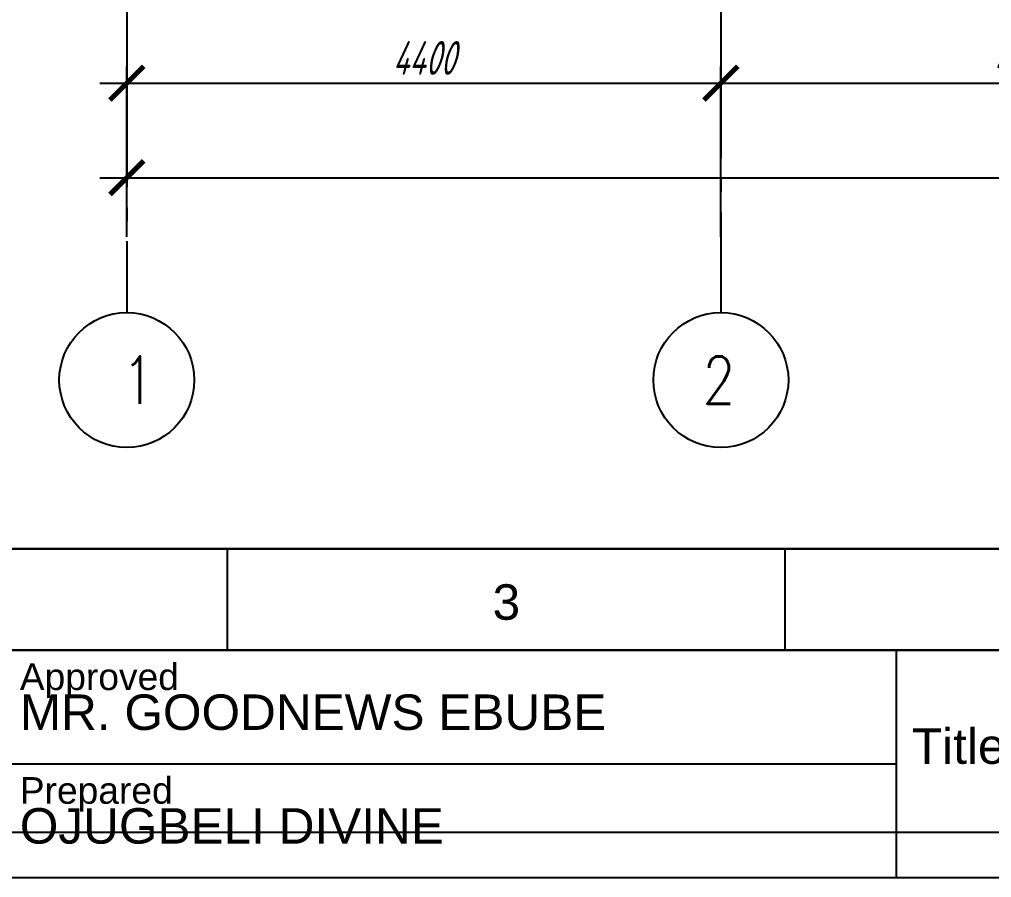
# Model space of a CAD drawing. Header units: inches. Extents: x -21163 to 11874, y -14995 to 6550.
# Drawn here: x -14446 to -7246, y -14995 to -8635 of the extents above; entities that cross this region are included whole.
import ezdxf
from ezdxf.enums import TextEntityAlignment as Align

# ---------------------------------------------------------------- set-up
doc = ezdxf.new("R2010")
doc.units = ezdxf.units.IN
doc.header["$MEASUREMENT"] = 0
doc.linetypes.add('CONTI', pattern=[0])
doc.linetypes.add('GOST2.303 5', pattern=[24, 20, -1.5, 1, -1.5])
doc.layers.get('0').update_dxf_attribs({"color": 8})
for name, color, linetype in [('axis_dim', 8, 'CONTI'), ('BORDER', 7, 'Continuous'), ('GRID_REF', 7, 'Continuous'), ('TITLE_BLOCK', 7, 'Continuous')]:
    doc.layers.add(name, color=color, linetype=linetype)
doc.styles.add('GOST 2.304', font='CS_Gost2304.shx', dxfattribs={"width": 0.8, "oblique": 15})
doc.styles.get("Standard").update_dxf_attribs({"font": 'arial.ttf'})
doc.dimstyles.new('СПДС', dxfattribs={"dimscale": 100, "dimtxt": 2.5, "dimasz": 2.5, "dimexe": 1.25, "dimexo": 0.625, "dimtad": 1, "dimdec": 0, "dimtxsty": 'GOST 2.304', "dimblk": 'ARCHTICK', "dimblk1": 'ARCHTICK', "dimblk2": 'ARCHTICK', "dimcen": 2.5, "dimdle": 2, "dimazin": 2, "dimtfac": 0.75, "dimtmove": 1, "dimatfit": 3, "dimarcsym": 1})

# ---------------------------------------------------------------- blocks, each defined once
blk = doc.blocks.new('_ArchTick')
at = {"color": 0, "linetype": 'ByBlock', "const_width": 0.15}
blk.add_lwpolyline([(-0.5, -0.5), (0.5, 0.5)], dxfattribs=at)
blk = doc.blocks.new('*D43')
at = {"layer": 'axis_dim', "color": 0, "linetype": 'Continuous', "lineweight": -2, "ltscale": 100, "transparency": 16777216}
for p, q in [((-13650.6, -10245.4), (-13650.6, -9682.9)), ((6649.8, -10072.3), (6649.8, -9682.9)), ((-13850.6, -9807.9), (6849.8, -9807.9))]:
    blk.add_line(p, q, dxfattribs=at)
at = {"layer": 'Defpoints', "color": 0, "linetype": 'Continuous', "ltscale": 100, "transparency": 16777216}
for p in [(6649.8, -9807.9), (6649.8, -10134.8), (-13650.6, -10307.9)]:
    blk.add_point(p, dxfattribs=at)
at = {"layer": 'axis_dim', "color": 0, "linetype": 'Continuous', "lineweight": -2, "ltscale": 100, "transparency": 16777216, "xscale": 250, "yscale": 250, "zscale": 250, "rotation": 180}
blk.add_blockref('_ArchTick', (-13650.6, -9807.9), dxfattribs=at)
at = {"layer": 'axis_dim', "color": 0, "linetype": 'Continuous', "lineweight": -2, "ltscale": 100, "transparency": 16777216, "xscale": 250, "yscale": 250, "zscale": 250}
blk.add_blockref('_ArchTick', (6649.8, -9807.9), dxfattribs=at)
at = {"layer": 'axis_dim', "color": 0, "linetype": 'Continuous', "lineweight": -3, "ltscale": 100, "transparency": 16777216, "insert": (-3500.4, -9620.4), "char_height": 250, "attachment_point": 5, "style": 'GOST 2.304'}
blk.add_mtext('\\A1;20300', dxfattribs=at)
blk = doc.blocks.new('*D44')
at = {"layer": 'axis_dim', "color": 0, "linetype": 'Continuous', "lineweight": -2, "ltscale": 100, "transparency": 16777216}
for p, q in [((-13650.6, -10245.4), (-13650.6, -8982.9)), ((-9250.6, -10245.4), (-9250.6, -8982.9)), ((-13850.6, -9107.9), (-9050.6, -9107.9))]:
    blk.add_line(p, q, dxfattribs=at)
at = {"layer": 'Defpoints', "color": 0, "linetype": 'Continuous', "ltscale": 100, "transparency": 16777216}
for p in [(-9250.6, -9107.9), (-13650.6, -10307.9), (-9250.6, -10307.9)]:
    blk.add_point(p, dxfattribs=at)
at = {"layer": 'axis_dim', "color": 0, "linetype": 'Continuous', "lineweight": -2, "ltscale": 100, "transparency": 16777216, "xscale": 250, "yscale": 250, "zscale": 250, "rotation": 180}
blk.add_blockref('_ArchTick', (-13650.6, -9107.9), dxfattribs=at)
at = {"layer": 'axis_dim', "color": 0, "linetype": 'Continuous', "lineweight": -2, "ltscale": 100, "transparency": 16777216, "xscale": 250, "yscale": 250, "zscale": 250}
blk.add_blockref('_ArchTick', (-9250.6, -9107.9), dxfattribs=at)
at = {"layer": 'axis_dim', "color": 0, "linetype": 'Continuous', "lineweight": -3, "ltscale": 100, "transparency": 16777216, "insert": (-11450.6, -8920.4), "char_height": 250, "attachment_point": 5, "style": 'GOST 2.304'}
blk.add_mtext('\\A1;4400', dxfattribs=at)
blk = doc.blocks.new('*D45')
at = {"layer": 'axis_dim', "color": 0, "linetype": 'Continuous', "lineweight": -2, "ltscale": 100, "transparency": 16777216}
for p, q in [((-9250.6, -10245.4), (-9250.6, -8982.9)), ((-4750.6, -10245.4), (-4750.6, -8982.9)), ((-9450.6, -9107.9), (-4550.6, -9107.9))]:
    blk.add_line(p, q, dxfattribs=at)
at = {"layer": 'Defpoints', "color": 0, "linetype": 'Continuous', "ltscale": 100, "transparency": 16777216}
for p in [(-4750.6, -9107.9), (-9250.6, -10307.9), (-4750.6, -10307.9)]:
    blk.add_point(p, dxfattribs=at)
at = {"layer": 'axis_dim', "color": 0, "linetype": 'Continuous', "lineweight": -2, "ltscale": 100, "transparency": 16777216, "xscale": 250, "yscale": 250, "zscale": 250, "rotation": 180}
blk.add_blockref('_ArchTick', (-9250.6, -9107.9), dxfattribs=at)
at = {"layer": 'axis_dim', "color": 0, "linetype": 'Continuous', "lineweight": -2, "ltscale": 100, "transparency": 16777216, "xscale": 250, "yscale": 250, "zscale": 250}
blk.add_blockref('_ArchTick', (-4750.6, -9107.9), dxfattribs=at)
at = {"layer": 'axis_dim', "color": 0, "linetype": 'Continuous', "lineweight": -3, "ltscale": 100, "transparency": 16777216, "insert": (-7000.6, -8920.4), "char_height": 250, "attachment_point": 5, "style": 'GOST 2.304'}
blk.add_mtext('\\A1;4500', dxfattribs=at)

msp = doc.modelspace()

# ---------------------------------------------------------------- linework, layer by layer
at = {"layer": 'axis_dim', "linetype": 'GOST2.303 5', "lineweight": 25, "ltscale": 100}
for points in [[(-13650.6, 1720.7), (-13650.6, -10307.9)], [(-9250.6, -7664), (-9250.6, -10307.9)], [(-13650.6, -10307.9), (-13650.6, -10807.9)], [(-9250.6, -10307.9), (-9250.6, -10807.9)]]:
    msp.add_lwpolyline(points, dxfattribs=at)
at = {"layer": 'axis_dim', "color": 8, "linetype": 'Continuous', "lineweight": 25, "ltscale": 100, "true_color": 0x000000}
for centre in [(-13650.6, -11307.9), (-9250.6, -11307.9)]:
    msp.add_circle(centre, 500, dxfattribs=at)
at = {"layer": 'BORDER'}
for points in [[(-21163.2, -14995.2), (11873.5, -14995.2), (11873.5, 6549.6), (-21163.2, 6549.6)], [(-20412.4, -12558.8), (11122.7, -12558.8), (11122.7, 5798.8), (-20412.4, 5798.8)]]:
    msp.add_lwpolyline(points, close=True, dxfattribs=at)
at = {"layer": 'GRID_REF'}
for p, q in [((-12904, -13309.6), (-12904, -12558.8)), ((-8774.4, -13309.6), (-8774.4, -12558.8))]:
    msp.add_line(p, q, dxfattribs=at)
msp.add_lwpolyline([(-21163.2, -13309.6), (11873.5, -13309.6), (11873.5, -12558.8), (-21163.2, -12558.8)], close=True, dxfattribs=at)
at = {"layer": 'TITLE_BLOCK'}
for p, q in [((-7948.5, -14995.2), (-7948.5, -13309.6)), ((-14555.9, -14152.4), (-7948.5, -14152.4)), ((-21163.2, -14658.1), (11873.5, -14658.1))]:
    msp.add_line(p, q, dxfattribs=at)
msp.add_lwpolyline([(-21163.2, -14995.2), (11873.5, -14995.2), (11873.5, -13309.6), (-21163.2, -13309.6)], close=True, dxfattribs=at)

# ---------------------------------------------------------------- texts
at = {"layer": 'axis_dim', "color": 8, "linetype": 'Continuous', "lineweight": 25, "ltscale": 100, "true_color": 0x000000, "char_height": 350, "attachment_point": 1, "style": 'GOST 2.304'}
for s, insert, width in [('\\Fsimplex.shx;\\W0.8000000000;\\Q0.2617993878;\\T1.0000000000;\\o\\l1', (-13686.8, -11132.9), 360.064), ('\\Fsimplex.shx;\\W0.8000000000;\\Q0.2617993878;\\T1.0000000000;\\o\\l2', (-9385.6, -11132.9), 515.534)]:
    msp.add_mtext(s, dxfattribs=dict(at, insert=insert, width=width))
at = {"layer": 'GRID_REF'}
msp.add_text('3', height=262.8, dxfattribs=at).set_placement((-10839.2, -13084.4), align=Align.CENTER)
at = {"layer": 'TITLE_BLOCK'}
for s, height, p in [('Approved', 197.09, (-14443.3, -13605.3)), ('MR. GOODNEWS EBUBE', 262.793, (-14443.3, -13900.9)), ('Title  LIGHTING AND POWER DESIGN', 262.793, (-7835.9, -14152.4)), ('Prepared', 197.09, (-14443.3, -14448.1)), ('OJUGBELI DIVINE', 262.793, (-14443.3, -14743.7))]:
    msp.add_text(s, height=height, dxfattribs=at).set_placement(p)

# ---------------------------------------------------------------- dimensions: what is measured, and where the dimension line sits
at = {"layer": 'axis_dim', "color": 8, "linetype": 'Continuous', "lineweight": -3, "ltscale": 100, "true_color": 0x000000}
for base, p1, p2, picture, middle in [((-9250.6, -9107.9), (-13650.6, -10307.9), (-9250.6, -10307.9), '*D44', (-11450.6, -8920.4)), ((-4750.6, -9107.9), (-9250.6, -10307.9), (-4750.6, -10307.9), '*D45', (-7000.6, -8920.4)), ((6649.8, -9807.9), (-13650.6, -10307.9), (6649.8, -10134.8), '*D43', (-3500.4, -9620.4))]:
    dim = msp.add_linear_dim(base=base, p1=p1, p2=p2, dimstyle='СПДС', override={"dimscale": 100, "dimsah": 1}, dxfattribs=at)
    dim.commit()
    dim.dimension.update_dxf_attribs({"geometry": picture, "text_midpoint": middle})

doc.saveas('drawing.dxf')
